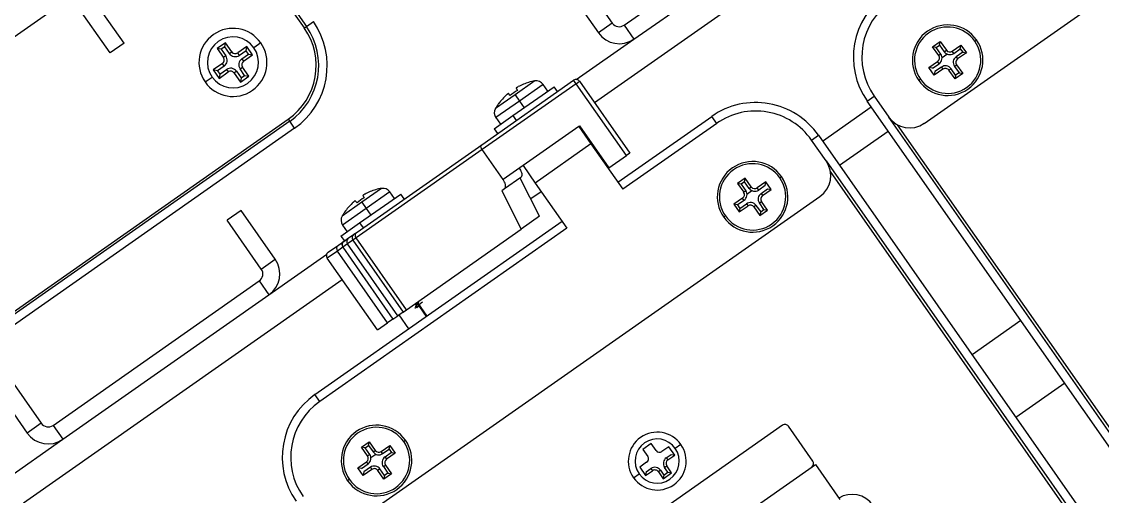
# Model space of a CAD drawing. Header units: millimetres. Extents: x 152904052 to 153933663, y 538271515 to 539240469.
# Drawn here: x 153333155.4 to 153333282.5, y 538932985.4 to 538933041.2 of the extents above; entities that cross this region are included whole.
import ezdxf

# ---------------------------------------------------------------- set-up
doc = ezdxf.new("R2010")
doc.units = ezdxf.units.MM
doc.layers.add('POWR', color=5, linetype='Continuous')

msp = doc.modelspace()

# ---------------------------------------------------------------- linework, layer by layer
at = {"layer": 'POWR', "color": 7}
for p, q in [((153333157.9, 538933084.84), (153333188.88, 538933040.61)), ((153333188.63, 538933040.44), (153333158.41, 538933083.6)), ((153333261.54, 538933029.23), (153333312.13, 538933064.65)), ((153333222.75, 538933031.67), (153333260.23, 538933057.92)), ((153333226.24, 538933040.77), (153333250.49, 538933057.75)), ((153333227.39, 538933039.13), (153333251.64, 538933056.11)), ((153333220.83, 538933046.75), (153333224.85, 538933041.02)), ((153333219.2, 538933045.6), (153333223.21, 538933039.87)), ((153333167.42, 538933038.65), (153333163.41, 538933044.38)), ((153333160.38, 538933043.48), (153333136.13, 538933026.5)), ((153333165.78, 538933037.5), (153333161.77, 538933043.24)), ((153333188.63, 538933040.44), (153333188.88, 538933040.61)), ((153333188.88, 538933040.61), (153333189.7, 538933041.18)), ((153333224.85, 538933041.02), (153333223.21, 538933039.87)), ((153333226.24, 538933040.77), (153333227.39, 538933039.13)), ((153333220.61, 538933034.38), (153333227.39, 538933039.13)), ((153333267.48, 538933038.88), (153333267.69, 538933039.03)), ((153333167.42, 538933038.65), (153333165.78, 538933037.5)), ((153333179.35, 538933038.7), (153333178.37, 538933038.01)), ((153333178.37, 538933038.01), (153333179.11, 538933036.95)), ((153333178.86, 538933037.93), (153333178.37, 538933038.01)), ((153333179.26, 538933038.21), (153333178.86, 538933037.93)), ((153333178.86, 538933037.93), (153333179.4, 538933037.15)), ((153333179.26, 538933038.21), (153333179.35, 538933038.7)), ((153333179.81, 538933037.43), (153333179.26, 538933038.21)), ((153333180.1, 538933037.64), (153333179.35, 538933038.7)), ((153333181.86, 538933038.26), (153333180.79, 538933037.51)), ((153333181.77, 538933037.77), (153333180.99, 538933037.22)), ((153333181.77, 538933037.77), (153333181.86, 538933038.26)), ((153333182.06, 538933037.36), (153333181.77, 538933037.77)), ((153333182.54, 538933037.27), (153333181.86, 538933038.26)), ((153333183.51, 538933038.68), (153333182.69, 538933038.11)), ((153333262.52, 538933038.22), (153333263.42, 538933038.85)), ((153333262.95, 538933038.14), (153333262.52, 538933038.22)), ((153333263.24, 538933037.19), (153333262.52, 538933038.22)), ((153333262.95, 538933038.14), (153333263.34, 538933038.42)), ((153333263.49, 538933037.37), (153333262.95, 538933038.14)), ((153333263.34, 538933038.42), (153333263.42, 538933038.85)), ((153333263.34, 538933038.42), (153333263.88, 538933037.65)), ((153333263.42, 538933038.85), (153333264.14, 538933037.82)), ((153333263.88, 538933037.65), (153333264.14, 538933037.82)), ((153333264.83, 538933037.7), (153333265.86, 538933038.42)), ((153333265.01, 538933037.45), (153333264.83, 538933037.7)), ((153333265.01, 538933037.45), (153333265.78, 538933037.99)), ((153333265.78, 538933037.99), (153333265.86, 538933038.42)), ((153333265.78, 538933037.99), (153333266.06, 538933037.59)), ((153333265.86, 538933038.42), (153333266.49, 538933037.52)), ((153333179.4, 538933037.15), (153333179.11, 538933036.95)), ((153333179.81, 538933037.43), (153333180.1, 538933037.64)), ((153333180.99, 538933037.22), (153333180.79, 538933037.51)), ((153333181.28, 538933036.82), (153333182.06, 538933037.36)), ((153333181.28, 538933036.82), (153333181.48, 538933036.53)), ((153333181.48, 538933036.53), (153333182.54, 538933037.27)), ((153333182.06, 538933037.36), (153333182.54, 538933037.27)), ((153333262.09, 538933035.78), (153333263.11, 538933036.5)), ((153333263.29, 538933036.24), (153333263.11, 538933036.5)), ((153333263.49, 538933037.37), (153333263.24, 538933037.19)), ((153333263.63, 538933036.98), (153333264.2, 538933037.38)), ((153333266.06, 538933037.59), (153333265.29, 538933037.05)), ((153333265.29, 538933037.05), (153333265.46, 538933036.8)), ((153333266.49, 538933037.52), (153333265.46, 538933036.8)), ((153333266.06, 538933037.59), (153333266.49, 538933037.52)), ((153333178.99, 538933036.25), (153333177.92, 538933035.5)), ((153333177.92, 538933035.5), (153333178.61, 538933034.52)), ((153333178.41, 538933035.42), (153333177.92, 538933035.5)), ((153333179.19, 538933035.96), (153333178.41, 538933035.42)), ((153333178.41, 538933035.42), (153333178.7, 538933035.01)), ((153333178.61, 538933034.52), (153333179.68, 538933035.27)), ((153333178.7, 538933035.01), (153333179.48, 538933035.56)), ((153333179.19, 538933035.96), (153333178.99, 538933036.25)), ((153333179.48, 538933035.56), (153333179.68, 538933035.27)), ((153333180.66, 538933035.35), (153333180.37, 538933035.14)), ((153333180.37, 538933035.14), (153333181.12, 538933034.08)), ((153333180.66, 538933035.35), (153333181.21, 538933034.57)), ((153333181.07, 538933035.63), (153333181.36, 538933035.83)), ((153333181.61, 538933034.85), (153333181.07, 538933035.63)), ((153333182.1, 538933034.77), (153333181.36, 538933035.83)), ((153333262.72, 538933034.88), (153333262.09, 538933035.78)), ((153333262.52, 538933035.7), (153333262.09, 538933035.78)), ((153333262.52, 538933035.7), (153333263.29, 538933036.24)), ((153333263.74, 538933035.59), (153333262.72, 538933034.88)), ((153333262.79, 538933035.31), (153333262.72, 538933034.88)), ((153333263.57, 538933035.85), (153333262.79, 538933035.31)), ((153333263.57, 538933035.85), (153333263.74, 538933035.59)), ((153333264.69, 538933035.65), (153333264.44, 538933035.47)), ((153333265.16, 538933034.45), (153333264.44, 538933035.47)), ((153333265.23, 538933034.88), (153333264.69, 538933035.65)), ((153333265.09, 538933035.93), (153333265.34, 538933036.1)), ((153333265.09, 538933035.93), (153333265.63, 538933035.15)), ((153333265.63, 538933035.15), (153333265.23, 538933034.88)), ((153333265.34, 538933036.1), (153333266.06, 538933035.08)), ((153333265.63, 538933035.15), (153333266.06, 538933035.08)), ((153333176.96, 538933034.1), (153333177.78, 538933034.67)), ((153333178.7, 538933035.01), (153333178.61, 538933034.52)), ((153333181.12, 538933034.08), (153333182.1, 538933034.77)), ((153333181.21, 538933034.57), (153333181.12, 538933034.08)), ((153333181.21, 538933034.57), (153333181.61, 538933034.85)), ((153333181.61, 538933034.85), (153333182.1, 538933034.77)), ((153333209.49, 538933026.72), (153333220.3, 538933034.29)), ((153333220.59, 538933033.88), (153333209.53, 538933026.14)), ((153333215.74, 538933034.21), (153333213.42, 538933032.58)), ((153333215.03, 538933034.06), (153333215.04, 538933034.04)), ((153333220.59, 538933033.88), (153333220.3, 538933034.29)), ((153333220.59, 538933033.88), (153333221, 538933034.17)), ((153333226.5, 538933025.45), (153333220.59, 538933033.88)), ((153333221, 538933034.17), (153333226.91, 538933025.73)), ((153333261.09, 538933034.41), (153333260.89, 538933034.27)), ((153333266.06, 538933035.08), (153333265.16, 538933034.45)), ((153333265.23, 538933034.88), (153333265.16, 538933034.45)), ((153333213.42, 538933032.58), (153333211.1, 538933030.96)), ((153333212.85, 538933032.5), (153333212.65, 538933032.74)), ((153333213.15, 538933030.14), (153333218, 538933033.54)), ((153333213.42, 538933032.58), (153333213.94, 538933031.85)), ((153333213.54, 538933033.36), (153333213.69, 538933033.09)), ((153333216.72, 538933033.8), (153333213.94, 538933031.85)), ((153333217.26, 538933033.02), (153333216.72, 538933033.8)), ((153333218.4, 538933032.96), (153333218, 538933033.54)), ((153333213.94, 538933031.85), (153333211.15, 538933029.9)), ((153333211.5, 538933031.55), (153333211.48, 538933031.57)), ((153333213.94, 538933031.85), (153333214.48, 538933031.07)), ((153333254.83, 538933031.85), (153333255.65, 538933032.43)), ((153333287.52, 538932985.16), (153333254.83, 538933031.85)), ((153333255.65, 538933032.43), (153333257.37, 538933029.97)), ((153333210.96, 538933028.6), (153333213.15, 538933030.14)), ((153333213.15, 538933030.14), (153333213.55, 538933029.57)), ((153333225.5, 538933022.31), (153333236.56, 538933030.05)), ((153333237.13, 538933029.23), (153333236.56, 538933030.05)), ((153333249.58, 538933027.14), (153333255.31, 538933031.16)), ((153333140.05, 538932997.02), (153333186.74, 538933029.71)), ((153333186.91, 538933029.47), (153333140.22, 538932996.77)), ((153333186.74, 538933029.71), (153333186.91, 538933029.47)), ((153333187.49, 538933028.65), (153333186.91, 538933029.47)), ((153333211.15, 538933029.9), (153333211.69, 538933029.12)), ((153333220.91, 538933028.86), (153333214.36, 538933024.27)), ((153333221.01, 538933028.93), (153333220.91, 538933028.86)), ((153333220.91, 538933028.86), (153333222.34, 538933026.81)), ((153333221.01, 538933028.93), (153333224.45, 538933024.01)), ((153333237.13, 538933029.23), (153333226.07, 538933021.49)), ((153333288.34, 538932985.74), (153333257.37, 538933029.97)), ((153333258.36, 538933029.07), (153333288.59, 538932985.91)), ((153333187.49, 538933028.65), (153333140.79, 538932995.96)), ((153333210.96, 538933028.6), (153333211.36, 538933028.03)), ((153333221.18, 538933028.68), (153333221.08, 538933028.61)), ((153333221.24, 538933028.6), (153333221.18, 538933028.47)), ((153333248.27, 538933027.26), (153333249.09, 538933027.84)), ((153333249.09, 538933027.84), (153333281.79, 538932981.15)), ((153333251.56, 538933024.32), (153333257.29, 538933028.33)), ((153333194.84, 538933016.46), (153333209.49, 538933026.72)), ((153333222.34, 538933026.81), (153333215.79, 538933022.22)), ((153333222.34, 538933026.81), (153333226.07, 538933021.49)), ((153333249.99, 538933024.81), (153333248.27, 538933027.26)), ((153333209.53, 538933026.14), (153333194.72, 538933015.77)), ((153333212, 538933022.62), (153333209.53, 538933026.14)), ((153333224.45, 538933024.01), (153333226.5, 538933025.45)), ((153333226.91, 538933025.73), (153333226.5, 538933025.45)), ((153333214.36, 538933024.27), (153333212, 538933022.62)), ((153333214.36, 538933024.27), (153333215.79, 538933022.22)), ((153333224.45, 538933024.01), (153333224.35, 538933023.94)), ((153333249.99, 538933024.81), (153333280.97, 538932980.57)), ((153333214.09, 538933022.86), (153333212.18, 538933021.52)), ((153333216.3, 538933018.31), (153333214.01, 538933022.8)), ((153333240.48, 538933022.79), (153333239.58, 538933022.16)), ((153333240.41, 538933022.36), (153333240.48, 538933022.79)), ((153333241.2, 538933021.76), (153333240.48, 538933022.79)), ((153333244.55, 538933022.82), (153333244.75, 538933022.97)), ((153333280.72, 538932980.4), (153333250.5, 538933023.56)), ((153333197.72, 538933021.59), (153333195.4, 538933019.97)), ((153333198.7, 538933021.18), (153333195.91, 538933019.23)), ((153333197.01, 538933021.44), (153333197.02, 538933021.42)), ((153333199.24, 538933020.4), (153333198.7, 538933021.18)), ((153333212.18, 538933021.52), (153333211.84, 538933021.29)), ((153333211.84, 538933021.29), (153333214.13, 538933016.79)), ((153333215.25, 538933020.38), (153333216.48, 538933021.24)), ((153333215.79, 538933022.22), (153333219.52, 538933016.9)), ((153333239.58, 538933022.16), (153333240.3, 538933021.13)), ((153333240.01, 538933022.08), (153333239.58, 538933022.16)), ((153333240.41, 538933022.36), (153333240.01, 538933022.08)), ((153333240.01, 538933022.08), (153333240.55, 538933021.31)), ((153333240.55, 538933021.31), (153333240.3, 538933021.13)), ((153333240.95, 538933021.59), (153333240.41, 538933022.36)), ((153333240.69, 538933020.92), (153333241.26, 538933021.32)), ((153333240.95, 538933021.59), (153333241.2, 538933021.76)), ((153333242.92, 538933022.36), (153333241.9, 538933021.64)), ((153333242.07, 538933021.39), (153333241.9, 538933021.64)), ((153333242.84, 538933021.93), (153333242.07, 538933021.39)), ((153333242.35, 538933020.99), (153333243.12, 538933021.53)), ((153333242.53, 538933020.74), (153333243.55, 538933021.46)), ((153333242.84, 538933021.93), (153333242.92, 538933022.36)), ((153333243.55, 538933021.46), (153333242.92, 538933022.36)), ((153333243.12, 538933021.53), (153333243.55, 538933021.46)), ((153333195.4, 538933019.97), (153333193.07, 538933018.34)), ((153333194.37, 538932982.2), (153333249.26, 538933020.63)), ((153333194.83, 538933019.88), (153333194.62, 538933020.12)), ((153333195.13, 538933017.52), (153333199.98, 538933020.92)), ((153333195.4, 538933019.97), (153333195.91, 538933019.23)), ((153333195.51, 538933020.75), (153333195.67, 538933020.47)), ((153333200.38, 538933020.34), (153333199.98, 538933020.92)), ((153333240.18, 538933020.44), (153333239.15, 538933019.72)), ((153333240.35, 538933020.18), (153333239.58, 538933019.64)), ((153333240.35, 538933020.18), (153333240.18, 538933020.44)), ((153333242.15, 538933019.87), (153333242.4, 538933020.04)), ((153333242.69, 538933019.09), (153333242.15, 538933019.87)), ((153333242.35, 538933020.99), (153333242.53, 538933020.74)), ((153333243.12, 538933019.02), (153333242.4, 538933020.04)), ((153333181.19, 538933018.99), (153333179.55, 538933017.84)), ((153333185.2, 538933013.26), (153333181.19, 538933018.99)), ((153333195.91, 538933019.23), (153333193.13, 538933017.28)), ((153333193.48, 538933018.93), (153333193.46, 538933018.95)), ((153333195.91, 538933019.23), (153333196.46, 538933018.45)), ((153333239.15, 538933019.72), (153333239.78, 538933018.82)), ((153333239.58, 538933019.64), (153333239.15, 538933019.72)), ((153333239.58, 538933019.64), (153333239.86, 538933019.24)), ((153333239.78, 538933018.82), (153333240.81, 538933019.53)), ((153333239.86, 538933019.24), (153333239.78, 538933018.82)), ((153333239.86, 538933019.24), (153333240.63, 538933019.79)), ((153333240.63, 538933019.79), (153333240.81, 538933019.53)), ((153333241.75, 538933019.59), (153333241.5, 538933019.41)), ((153333241.5, 538933019.41), (153333242.22, 538933018.39)), ((153333241.75, 538933019.59), (153333242.3, 538933018.82)), ((153333242.22, 538933018.39), (153333243.12, 538933019.02)), ((153333242.3, 538933018.82), (153333242.22, 538933018.39)), ((153333242.3, 538933018.82), (153333242.69, 538933019.09)), ((153333242.69, 538933019.09), (153333243.12, 538933019.02)), ((153333183.56, 538933012.11), (153333179.55, 538933017.84)), ((153333189.87, 538932997.35), (153333218.95, 538933017.72)), ((153333192.94, 538933015.98), (153333195.13, 538933017.52)), ((153333195.13, 538933017.52), (153333195.53, 538933016.95)), ((153333216.3, 538933018.31), (153333214.13, 538933016.79)), ((153333238.16, 538933018.35), (153333237.95, 538933018.21)), ((153333219.52, 538933016.9), (153333190.44, 538932996.54)), ((153333193.13, 538933017.28), (153333193.67, 538933016.5)), ((153333194.24, 538933016.04), (153333194.27, 538933016.06)), ((153333194.27, 538933016.06), (153333194.46, 538933016.2)), ((153333194.46, 538933016.2), (153333194.84, 538933016.46)), ((153333200.63, 538933007.33), (153333214.13, 538933016.79)), ((153333191.44, 538933014.08), (153333192.63, 538933014.92)), ((153333192.63, 538933014.92), (153333193.04, 538933015.2)), ((153333192.94, 538933015.98), (153333193.34, 538933015.41)), ((153333193.04, 538933015.2), (153333193.07, 538933015.22)), ((153333193.04, 538933015.2), (153333193.09, 538933015.14)), ((153333193.07, 538933015.22), (153333193.26, 538933015.36)), ((153333193.71, 538933015.06), (153333193.14, 538933014.66)), ((153333193.26, 538933015.36), (153333193.83, 538933015.76)), ((153333194.34, 538933015.5), (153333193.71, 538933015.06)), ((153333199.62, 538933006.62), (153333193.71, 538933015.06)), ((153333193.83, 538933015.76), (153333194.24, 538933016.04)), ((153333194.24, 538933016.04), (153333194.29, 538933015.98)), ((153333194.72, 538933015.77), (153333194.34, 538933015.5)), ((153333194.34, 538933015.5), (153333200.24, 538933007.06)), ((153333194.34, 538933015.5), (153333200.25, 538933007.06)), ((153333194.34, 538933015.5), (153333194.34, 538933015.5)), ((153333200.63, 538933007.33), (153333194.72, 538933015.77)), ((153333184.47, 538933009.08), (153333191.27, 538933013.84)), ((153333192.51, 538933014.22), (153333191.31, 538933013.38)), ((153333193.14, 538933014.66), (153333192.51, 538933014.22)), ((153333198.42, 538933005.78), (153333192.51, 538933014.22)), ((153333193.14, 538933014.66), (153333199.04, 538933006.22)), ((153333193.14, 538933014.66), (153333199.05, 538933006.22)), ((153333193.14, 538933014.66), (153333193.14, 538933014.66)), ((153333183.56, 538933012.11), (153333185.2, 538933013.26)), ((153333197.22, 538933004.95), (153333191.31, 538933013.38)), ((153333155.58, 538932984.64), (153333193.06, 538933010.89)), ((153333159.07, 538932993.74), (153333183.32, 538933010.72)), ((153333183.32, 538933010.72), (153333184.47, 538933009.08)), ((153333160.22, 538932992.1), (153333184.47, 538933009.08)), ((153333200.25, 538933007.06), (153333200.63, 538933007.33)), ((153333201.58, 538933008), (153333201.77, 538933008)), ((153333201.83, 538933008.17), (153333202.97, 538933006.53)), ((153333201.87, 538933007.59), (153333202.09, 538933007.79)), ((153333202.04, 538933007.71), (153333201.87, 538933007.59)), ((153333201.89, 538933008.22), (153333203.04, 538933006.58)), ((153333199.04, 538933006.22), (153333198.42, 538933005.78)), ((153333199.05, 538933006.22), (153333199.04, 538933006.22)), ((153333199.05, 538933006.22), (153333199.62, 538933006.62)), ((153333200.24, 538933007.06), (153333199.62, 538933006.62)), ((153333200.92, 538933005.1), (153333199.78, 538933006.74)), ((153333200.25, 538933007.06), (153333200.24, 538933007.06)), ((153333272.89, 538933006.05), (153333267.16, 538933002.04)), ((153333197.22, 538933004.95), (153333198.42, 538933005.78)), ((153333153.66, 538932999.72), (153333157.68, 538932993.98)), ((153333152.03, 538932998.57), (153333156.04, 538932992.84)), ((153333278.06, 538932998.68), (153333272.32, 538932994.66)), ((153333190.44, 538932996.54), (153333189.87, 538932997.35)), ((153333157.68, 538932993.98), (153333156.04, 538932992.84)), ((153333159.07, 538932993.74), (153333160.22, 538932992.1)), ((153333244.88, 538932993.76), (153333221.12, 538932977.12)), ((153333248.44, 538932989.54), (153333245.57, 538932993.64)), ((153333153.44, 538932987.35), (153333160.22, 538932992.1)), ((153333200.31, 538932991.85), (153333200.52, 538932991.99)), ((153333195.35, 538932991.18), (153333196.25, 538932991.81)), ((153333196.06, 538932990.16), (153333195.35, 538932991.18)), ((153333195.78, 538932991.11), (153333195.35, 538932991.18)), ((153333195.78, 538932991.11), (153333196.17, 538932991.39)), ((153333196.32, 538932990.33), (153333195.78, 538932991.11)), ((153333196.17, 538932991.39), (153333196.25, 538932991.81)), ((153333196.17, 538932991.39), (153333196.71, 538932990.61)), ((153333196.25, 538932991.81), (153333196.97, 538932990.79)), ((153333196.71, 538932990.61), (153333196.97, 538932990.79)), ((153333197.66, 538932990.67), (153333198.69, 538932991.38)), ((153333197.84, 538932990.42), (153333197.66, 538932990.67)), ((153333197.84, 538932990.42), (153333198.61, 538932990.96)), ((153333198.61, 538932990.96), (153333198.69, 538932991.38)), ((153333198.61, 538932990.96), (153333198.89, 538932990.56)), ((153333198.69, 538932991.38), (153333199.32, 538932990.48)), ((153333229.42, 538932991.6), (153333228.44, 538932990.91)), ((153333228.44, 538932990.91), (153333229.01, 538932990.09)), ((153333229.99, 538932990.78), (153333229.42, 538932991.6)), ((153333231.51, 538932991.23), (153333230.69, 538932990.66)), ((153333232.2, 538932990.25), (153333231.51, 538932991.23)), ((153333232.92, 538932991.49), (153333232.26, 538932991.03)), ((153333194.92, 538932988.75), (153333195.94, 538932989.46)), ((153333196.12, 538932989.21), (153333195.94, 538932989.46)), ((153333196.32, 538932990.33), (153333196.06, 538932990.16)), ((153333196.46, 538932989.95), (153333197.03, 538932990.35)), ((153333198.89, 538932990.56), (153333198.12, 538932990.02)), ((153333198.12, 538932990.02), (153333198.29, 538932989.77)), ((153333199.32, 538932990.48), (153333198.29, 538932989.77)), ((153333198.89, 538932990.56), (153333199.32, 538932990.48)), ((153333228.89, 538932989.4), (153333228.07, 538932988.82)), ((153333231.2, 538932989.93), (153333231.77, 538932990.33)), ((153333231.2, 538932989.93), (153333231.38, 538932989.68)), ((153333231.38, 538932989.68), (153333232.2, 538932990.25)), ((153333231.77, 538932990.33), (153333232.2, 538932990.25)), ((153333195.55, 538932987.84), (153333194.92, 538932988.75)), ((153333195.35, 538932988.67), (153333194.92, 538932988.75)), ((153333195.35, 538932988.67), (153333196.12, 538932989.21)), ((153333196.57, 538932988.56), (153333195.55, 538932987.84)), ((153333195.62, 538932988.27), (153333195.55, 538932987.84)), ((153333196.4, 538932988.81), (153333195.62, 538932988.27)), ((153333196.4, 538932988.81), (153333196.57, 538932988.56)), ((153333197.52, 538932988.61), (153333197.27, 538932988.44)), ((153333197.99, 538932987.41), (153333197.27, 538932988.44)), ((153333198.06, 538932987.84), (153333197.52, 538932988.61)), ((153333197.92, 538932988.89), (153333198.17, 538932989.07)), ((153333197.92, 538932988.89), (153333198.46, 538932988.12)), ((153333198.46, 538932988.12), (153333198.06, 538932987.84)), ((153333198.17, 538932989.07), (153333198.89, 538932988.05)), ((153333198.46, 538932988.12), (153333198.89, 538932988.05)), ((153333224.15, 538932971.92), (153333248.73, 538932989.13)), ((153333228.07, 538932988.82), (153333228.76, 538932987.84)), ((153333228.76, 538932987.84), (153333229.58, 538932988.41)), ((153333228.83, 538932988.27), (153333228.76, 538932987.84)), ((153333228.83, 538932988.27), (153333229.4, 538932988.67)), ((153333229.4, 538932988.67), (153333229.58, 538932988.41)), ((153333230.52, 538932988.47), (153333230.27, 538932988.29)), ((153333230.27, 538932988.29), (153333230.85, 538932987.47)), ((153333230.52, 538932988.47), (153333230.92, 538932987.9)), ((153333230.85, 538932987.47), (153333231.83, 538932988.16)), ((153333230.92, 538932987.9), (153333231.4, 538932988.24)), ((153333231, 538932988.8), (153333231.25, 538932988.98)), ((153333231.4, 538932988.24), (153333231, 538932988.8)), ((153333231.83, 538932988.16), (153333231.25, 538932988.98)), ((153333231.4, 538932988.24), (153333231.83, 538932988.16)), ((153333248.73, 538932989.13), (153333251.6, 538932985.03)), ((153333193.92, 538932987.38), (153333193.72, 538932987.23)), ((153333198.89, 538932988.05), (153333197.99, 538932987.41)), ((153333198.06, 538932987.84), (153333197.99, 538932987.41)), ((153333227.35, 538932987.59), (153333228, 538932988.05)), ((153333230.92, 538932987.9), (153333230.85, 538932987.47))]:
    msp.add_line(p, q, dxfattribs=at)
for centre, radius, start, end in [((153333262.2, 538933037.02), 9, 125, 215), ((153333262.2, 538933037.02), 8, 125, 215), ((153333180.23, 538933036.39), 4, 35, 215), ((153333182.32, 538933036.02), 7.7, 305, 35), ((153333182.32, 538933036.02), 8, 305, 35), ((153333182.32, 538933036.02), 9, 305, 35), ((153333225.67, 538933041.59), 1, 215, 305), ((153333264.29, 538933036.65), 4.15, 35, 215), ((153333264.29, 538933036.65), 3.9, 35, 215), ((153333180.23, 538933036.39), 3, 35, 215), ((153333225.67, 538933041.59), 3, 215, 305), ((153333264.29, 538933036.65), 4.15, 215, 35), ((153333180.23, 538933036.39), 4, 215, 35), ((153333180.23, 538933036.39), 3, 215, 35), ((153333264.29, 538933036.65), 3.9, 215, 35), ((153333264.55, 538933038.11), 0.5, 215, 305), ((153333178.7, 538933036.66), 0.5, 305, 35), ((153333178.7, 538933036.66), 0.851, 305, 35), ((153333180.5, 538933037.92), 0.851, 215, 305), ((153333180.5, 538933037.92), 0.5, 215, 305), ((153333181.77, 538933036.12), 0.851, 125, 215), ((153333181.77, 538933036.12), 0.5, 125, 215), ((153333262.83, 538933036.91), 0.5, 305, 35), ((153333262.83, 538933036.91), 0.807, 305, 35), ((153333264.55, 538933038.11), 0.807, 215, 305), ((153333265.75, 538933036.39), 0.807, 125, 215), ((153333265.75, 538933036.39), 0.5, 125, 215), ((153333179.96, 538933034.86), 0.851, 35, 125), ((153333179.96, 538933034.86), 0.5, 35, 125), ((153333264.03, 538933035.19), 0.807, 35, 125), ((153333264.03, 538933035.19), 0.5, 35, 125), ((153333216.8, 538933027.76), 6.52, 105.6083, 117.5152), ((153333216.77, 538933027.79), 6.5, 99.1279, 105.5214), ((153333215.9, 538933033.22), 1, 35, 99.1279), ((153333220.59, 538933033.88), 0.5, 35, 125), ((153333216.88, 538933027.64), 6.32, 120.3185, 129.6814), ((153333216.77, 538933027.79), 6.5, 144.4786, 150.8721), ((153333216.8, 538933027.76), 6.52, 132.4848, 144.3917), ((153333241.72, 538933022.68), 9, 35, 125), ((153333211.97, 538933030.47), 1, 150.8721, 215), ((153333241.72, 538933022.68), 8, 35, 125), ((153333259.82, 538933031.69), 3, 215, 305), ((153333241.35, 538933020.59), 4.15, 35, 215), ((153333241.35, 538933020.59), 3.9, 35, 215), ((153333247.54, 538933023.09), 3, 305, 35), ((153333241.35, 538933020.59), 4.15, 215, 35), ((153333241.35, 538933020.59), 3.9, 215, 35), ((153333198.78, 538933015.14), 6.52, 105.6083, 117.5152), ((153333198.75, 538933015.17), 6.5, 99.1279, 105.5214), ((153333197.88, 538933020.6), 1, 35, 99.1279), ((153333239.89, 538933020.85), 0.5, 305, 35), ((153333239.89, 538933020.85), 0.807, 305, 35), ((153333241.61, 538933022.05), 0.807, 215, 305), ((153333241.61, 538933022.05), 0.5, 215, 305), ((153333198.78, 538933015.14), 6.52, 132.4848, 144.3917), ((153333198.86, 538933015.02), 6.32, 120.3185, 129.6814), ((153333241.09, 538933019.12), 0.807, 35, 125), ((153333242.81, 538933020.33), 0.807, 125, 215), ((153333242.81, 538933020.33), 0.5, 125, 215), ((153333198.75, 538933015.17), 6.5, 144.4786, 150.8721), ((153333241.09, 538933019.12), 0.5, 35, 125), ((153333193.95, 538933017.85), 1, 150.8721, 215), ((153333194.75, 538933015.79), 0.5, 125, 215), ((153333194.75, 538933015.79), 0.499, 125.07, 215.0698), ((153333194.23, 538933015.97), 0.103, 37.4159, 66.5165), ((153333192.92, 538933014.51), 0.499, 125.07, 215.0698), ((153333193.55, 538933014.95), 0.5, 125, 215), ((153333193.55, 538933014.95), 0.499, 125.07, 215.0698), ((153333193.03, 538933015.13), 0.103, 37.4159, 66.5165), ((153333194.12, 538933015.35), 0.499, 125.07, 215.0698), ((153333182.75, 538933011.53), 3, 305, 35), ((153333182.75, 538933011.53), 1, 305, 35), ((153333195.03, 538932989.98), 9, 125, 215), ((153333195.03, 538932989.98), 8, 125, 215), ((153333158.5, 538932994.56), 1, 215, 305), ((153333197.12, 538932989.61), 4.15, 35, 215), ((153333197.12, 538932989.61), 3.9, 35, 215), ((153333245.16, 538932993.35), 0.5, 35, 125), ((153333158.5, 538932994.56), 3, 215, 305), ((153333197.12, 538932989.61), 4.15, 215, 35), ((153333230.13, 538932989.54), 3.4, 35, 215), ((153333230.13, 538932989.54), 2.6, 35, 215), ((153333197.12, 538932989.61), 3.9, 215, 35), ((153333197.38, 538932991.08), 0.5, 215, 305), ((153333230.13, 538932989.54), 3.4, 215, 35), ((153333230.13, 538932989.54), 2.6, 215, 35), ((153333230.4, 538932991.07), 0.5, 215, 305), ((153333195.66, 538932989.87), 0.5, 305, 35), ((153333195.66, 538932989.87), 0.807, 305, 35), ((153333197.38, 538932991.08), 0.807, 215, 305), ((153333198.58, 538932989.36), 0.807, 125, 215), ((153333198.58, 538932989.36), 0.5, 125, 215), ((153333228.6, 538932989.81), 0.5, 305, 35), ((153333231.66, 538932989.27), 0.807, 125, 215), ((153333231.66, 538932989.27), 0.5, 125, 215), ((153333248.03, 538932989.25), 0.5, 305, 35), ((153333196.86, 538932988.15), 0.807, 35, 125), ((153333196.86, 538932988.15), 0.5, 35, 125), ((153333229.86, 538932988), 0.807, 35, 125), ((153333229.86, 538932988), 0.5, 35, 125), ((153333253.04, 538932982.63), 3, 35, 121.1774)]:
    msp.add_arc(centre, radius, start, end, dxfattribs=at)
for points, knots in [([(153333212.65, 538933032.74), (153333212.64, 538933032.74), (153333212.63, 538933032.74), (153333212.57, 538933032.71), (153333212.48, 538933032.65), (153333212.42, 538933032.59), (153333212.39, 538933032.57)], [0, 0, 0, 0, 0.250648, 0.499754, 0.7491, 1, 1, 1, 1]), ([(153333212.39, 538933032.57), (153333212.42, 538933032.59), (153333212.48, 538933032.65), (153333212.57, 538933032.71), (153333212.63, 538933032.74), (153333212.64, 538933032.74), (153333212.65, 538933032.74)], [0, 0, 0, 0, 0.250648, 0.499754, 0.7491, 1, 1, 1, 1]), ([(153333213.79, 538933033.54), (153333213.75, 538933033.52), (153333213.68, 538933033.48), (153333213.6, 538933033.43), (153333213.54, 538933033.38), (153333213.54, 538933033.37), (153333213.54, 538933033.36)], [0, 0, 0, 0, 0.250648, 0.499754, 0.7491, 1, 1, 1, 1]), ([(153333209.53, 538933026.14), (153333209.51, 538933026.18), (153333209.45, 538933026.26), (153333209.41, 538933026.4), (153333209.39, 538933026.53), (153333209.42, 538933026.65), (153333209.47, 538933026.7), (153333209.49, 538933026.72)], [0, 0, 0, 0, 0.1635184, 0.3442853, 0.5393013, 0.7753085, 1, 1, 1, 1]), ([(153333213.91, 538933023.96), (153333213.96, 538933023.88), (153333214.06, 538933023.72), (153333214.17, 538933023.46), (153333214.22, 538933023.2), (153333214.2, 538933022.98), (153333214.13, 538933022.9), (153333214.09, 538933022.86)], [0, 0, 0, 0, 0.1747357, 0.3635479, 0.5596916, 0.7878702, 1, 1, 1, 1]), ([(153333212.18, 538933021.52), (153333212.22, 538933021.58), (153333212.32, 538933021.69), (153333212.3, 538933022), (153333212.18, 538933022.33), (153333212.06, 538933022.52), (153333212, 538933022.62)], [0, 0, 0, 0, 0.273241, 0.566326, 0.792171, 1, 1, 1, 1]), ([(153333194.62, 538933020.12), (153333194.62, 538933020.12), (153333194.6, 538933020.13), (153333194.54, 538933020.09), (153333194.46, 538933020.03), (153333194.4, 538933019.97), (153333194.37, 538933019.95)], [0, 0, 0, 0, 0.250648, 0.499754, 0.7491, 1, 1, 1, 1]), ([(153333194.37, 538933019.95), (153333194.4, 538933019.97), (153333194.46, 538933020.03), (153333194.54, 538933020.09), (153333194.6, 538933020.13), (153333194.62, 538933020.12), (153333194.62, 538933020.12)], [0, 0, 0, 0, 0.250648, 0.499754, 0.7491, 1, 1, 1, 1]), ([(153333195.77, 538933020.92), (153333195.73, 538933020.9), (153333195.66, 538933020.86), (153333195.57, 538933020.81), (153333195.52, 538933020.77), (153333195.52, 538933020.75), (153333195.51, 538933020.75)], [0, 0, 0, 0, 0.250648, 0.499754, 0.7491, 1, 1, 1, 1]), ([(153333194.72, 538933015.77), (153333194.7, 538933015.81), (153333194.65, 538933015.89), (153333194.62, 538933016.04), (153333194.64, 538933016.2), (153333194.71, 538933016.35), (153333194.8, 538933016.43), (153333194.84, 538933016.46)], [0, 0, 0, 0, 0.174928, 0.36388, 0.560047, 0.788091, 1, 1, 1, 1]), ([(153333191.44, 538933014.08), (153333191.38, 538933014.03), (153333191.27, 538933013.93), (153333191.21, 538933013.73), (153333191.23, 538933013.53), (153333191.29, 538933013.43), (153333191.31, 538933013.38)], [0, 0, 0, 0, 0.270336, 0.562527, 0.789797, 1, 1, 1, 1]), ([(153333201.87, 538933007.59), (153333201.79, 538933007.55), (153333201.63, 538933007.48), (153333201.7, 538933007.57), (153333201.97, 538933007.82), (153333202.34, 538933008.11), (153333202.53, 538933008.27)], [0, 0, 0, 0, 0.240848, 0.476572, 0.721491, 1, 1, 1, 1]), ([(153333201.82, 538933007.93), (153333201.79, 538933007.86), (153333201.75, 538933007.73), (153333201.7, 538933007.59), (153333201.67, 538933007.52)], [0, 0, 0, 0, 0.4998935, 1, 1, 1, 1]), ([(153333202.09, 538933008.15), (153333202, 538933008.1), (153333201.83, 538933008.01), (153333201.75, 538933007.98), (153333201.77, 538933008.02), (153333201.78, 538933008.03)], [0, 0, 0, 0, 0.4022724, 0.8024055, 1, 1, 1, 1])]:
    msp.add_open_spline(points, degree=3, knots=knots, dxfattribs=at)

doc.saveas('drawing.dxf')
